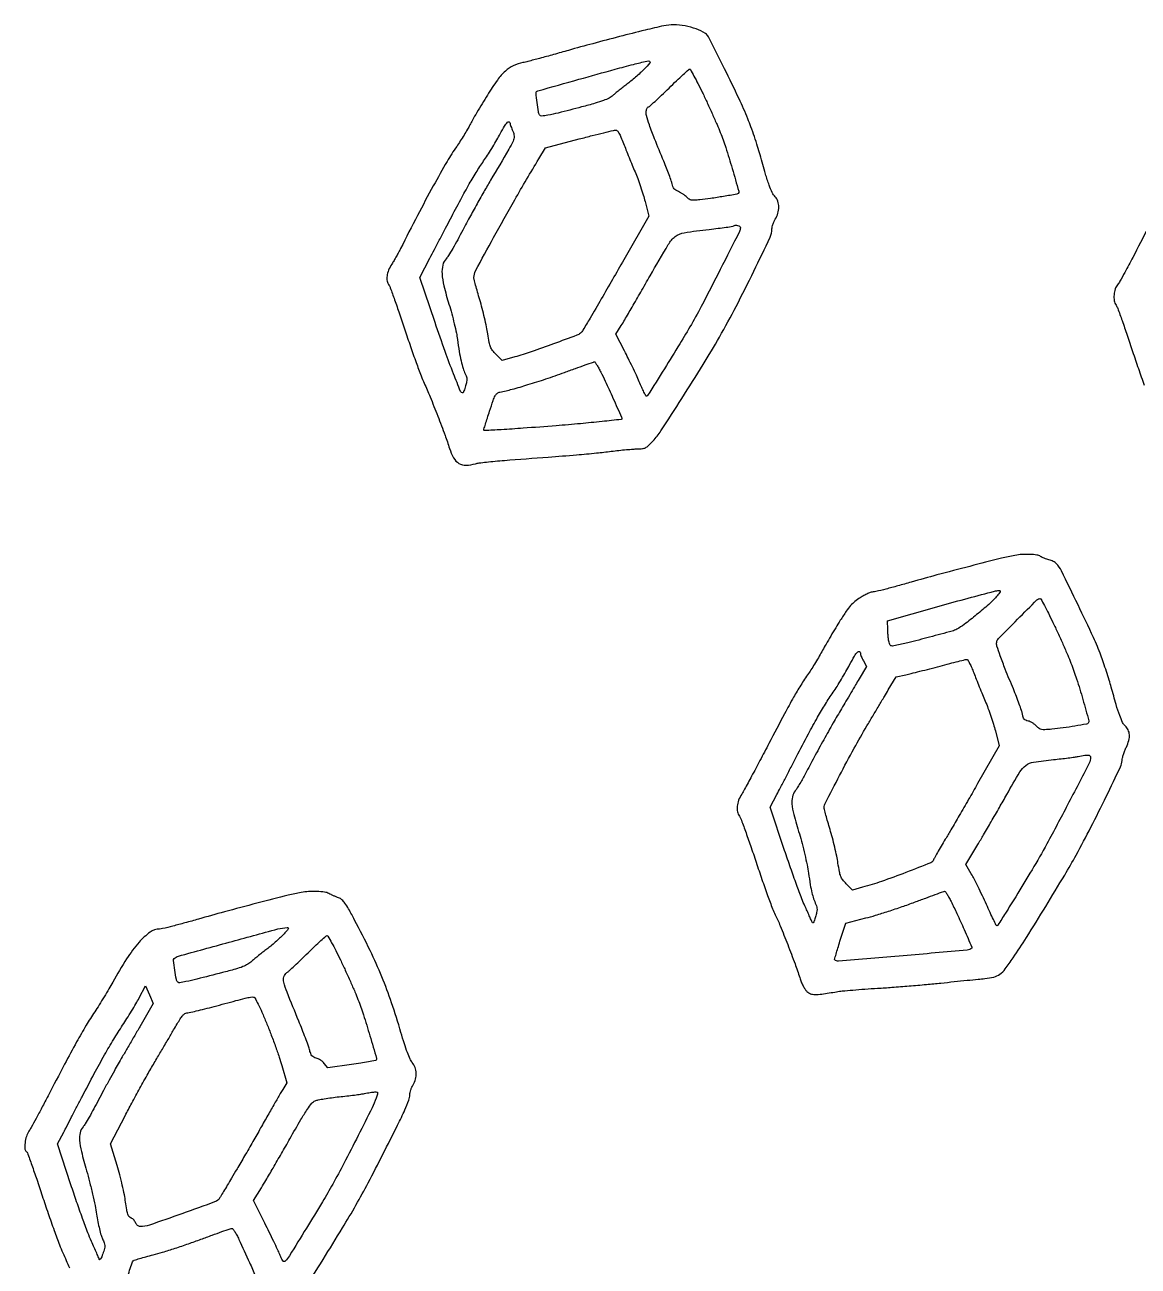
# Model space of a CAD drawing. Extents: x 283 to 3298, y 79 to 3222.
# Drawn here: x 713 to 1390, y 2426 to 3181 of the extents above; entities that cross this region are included whole.
import ezdxf

# ---------------------------------------------------------------- set-up
doc = ezdxf.new("R2010")
doc.units = 0

msp = doc.modelspace()

# ---------------------------------------------------------------- linework, layer by layer
for points in [[(1101.5, 3180.328024, 0.006313), (1090.032811, 3177.653172, 0.002616), (1074.596063, 3173.760457, 0.002603), (1058.239512, 3169.45372, 0.003574), (1043.578113, 3165.398995, -0.001709), (1034.444126, 3162.836209, -0.002144), (1025.958214, 3160.525655, -0.001718), (1018.823594, 3158.642107, -0.016816), (1015.783657, 3157.958971, 0.063786), (1009.942687, 3156.056863, 0.074615), (1005.106403, 3152.81048, 0.052564), (1000.276842, 3147.366214, 0.016236), (994.187228, 3138.234445, 0.003267), (990.957051, 3132.955633, 0.003249), (987.789957, 3127.625118, 0.003183), (985.081468, 3122.929981, 0.012689), (983.513018, 3120, -0.015001), (982.087696, 3117.366717, -0.006322), (980.022957, 3113.9125, -0.006248), (977.722009, 3110.274022, -0.008101), (975.517543, 3107, 0.020846), (969.656755, 3097.797947, 0.005883), (961.300274, 3082.986018, 0.005534), (951.667408, 3064.962072, 0.004127), (941.428173, 3044.879535, -0.008674), (940.324666, 3042.762971, -0.004711), (938.89929, 3040.198895, -0.004692), (937.399728, 3037.616924, -0.007406), (936.060124, 3035.433754, 0.04165), (934.097239, 3031.681027, 0.067048), (933.154282, 3028.203272, 0.081007), (933.249638, 3025.106566, 0.10264), (934.354025, 3022.472506, -0.063113), (935.140232, 3020.945664, -0.001652), (937.740687, 3013.735674, -0.003458), (940.713221, 3005.222444, -0.002354), (943.981692, 2995.5, 0.003188), (947.40303, 2985.37875, 0.00353), (950.841317, 2975.640625, 0.003277), (953.888408, 2967.370809, 0.018166), (955.715301, 2963, -0.01123), (959.312146, 2954.719291, -0.004216), (963.991496, 2942.965652, -0.004138), (968.429741, 2931.251847, -0.01303), (971.135533, 2923.296356, 0.053046), (973.651677, 2917.47182, 0.132595), (976.875331, 2914.196331, 0.140605), (981.177328, 2913.096285, 0.062733), (987.006602, 2914.00318, -0.035961), (989.130616, 2914.450903, -0.005031), (993.586314, 2915.014399, -0.005728), (998.883717, 2915.568827, -0.004837), (1004.5, 2916.036907, 0.000624), (1031.184861, 2918.034703, 0.002161), (1048.453783, 2919.424345, 0.003261), (1060.589545, 2920.533502, 0.007981), (1069.5, 2921.550351, -0.005033), (1074.074381, 2922.099711, -0.004829), (1078.72253, 2922.565138, -0.004786), (1082.829758, 2922.896772, -0.017343), (1085.44904, 2922.99193, 0.027136), (1088.459765, 2923.160373, 0.091609), (1090.338735, 2923.726932, 0.073111), (1092.110423, 2924.995847, 0.013307), (1094.94904, 2927.884311, 0.042842), (1099.745636, 2934.008181, 0.002565), (1112.479801, 2953.714772, 0.004306), (1125.360103, 2974.261483, 0.008257), (1135.276259, 2991, 0.009684), (1145.452848, 3009.674957, 0.0068), (1156.209339, 3031.063238, 0.002915), (1166.12663, 3051.775869, 0.110628), (1167.25, 3056.790992, -0.057628), (1167.389245, 3057.995117, -0.024116), (1167.838837, 3059.567621, -0.023473), (1168.487181, 3061.221329, -0.028125), (1169.254552, 3062.706861, 0.063492), (1170.821271, 3066.34905, 0.070481), (1171.35036, 3070.13945, 0.077895), (1170.801942, 3073.592312, 0.110749), (1169.226927, 3076.258447, -0.077304), (1167.41648, 3078.90541, -0.024894), (1165.577737, 3083.305771, -0.015241), (1163.335374, 3090.17447, -0.003589), (1160.021383, 3101.791193, 0.008698), (1158.510263, 3106.890118, 0.005174), (1156.54255, 3112.911309, 0.005177), (1154.456124, 3118.874764, 0.008905), (1152.579018, 3123.791193, 0.015226), (1147.260838, 3135.928197, 0.00452), (1138.402867, 3154.150606, 0.001215), (1128.703074, 3173.536171, 0.135421), (1126.785864, 3175.654632, 0.055823), (1121.173458, 3178.396875, 0.040071), (1114.427973, 3180.211985, 0.040308), (1107.53878, 3180.918439, 0.059609)], [(1089.462408, 3153.89655, -0.012638), (1087.163919, 3151.649269, -0.007694), (1084.342082, 3149.106269, -0.007709), (1081.464803, 3146.669633, -0.013507), (1079, 3144.755757, 0.005748), (1076.674388, 3143.007122, 0.004743), (1074.234375, 3141.091034, 0.004792), (1072.028595, 3139.289843, 0.012751), (1070.5, 3137.949564, -0.068678), (1068.223305, 3136.364398, -0.029831), (1064.835914, 3134.886389, -0.018709), (1059.738059, 3133.228822, -0.004987), (1051.5, 3130.97564, -0.001898), (1037.267429, 3127.292783, -0.016427), (1030.87029, 3125.885333, -0.034032), (1027.282125, 3125.468412, -0.272687), (1025.868298, 3126.213098, -0.102157), (1025.226035, 3127.972771, -0.00606), (1024.463331, 3133.620359, -0.003323), (1023.776731, 3139.540027, -0.256517), (1024.12865, 3140.387999, -0.100769), (1024.881915, 3140.774763, -0.000054), (1049.861004, 3147.778919, -0.000709), (1071.920004, 3153.927986, -0.004663), (1083, 3156.88868, -0.003916), (1091.060269, 3158.894951, -0.169016), (1092.784386, 3158.724141, -0.500247), (1092.995897, 3157.729302, -0.013297)], [(1124.95724, 3139.658201, -0.004034), (1127.900474, 3133.442012, -0.003113), (1131.012534, 3126.618771, -0.003148), (1133.839878, 3120.208362, -0.007529), (1135.835698, 3115.408201, -0.016905), (1139.100611, 3106.328063, -0.006435), (1143.057133, 3093.469123, -0.00138), (1147.055223, 3079.713705, -0.272859), (1146.710063, 3078.37673, -0.154867), (1145.777856, 3077.893656, -0.001342), (1137.766518, 3076.533894, -0.005261), (1129.910426, 3075.306985, -0.009597), (1123.470668, 3074.496446, -0.011091), (1119.983887, 3074.203456, -0.062355), (1118.120901, 3074.32079, -0.103304), (1116.798706, 3074.869429, -0.059076), (1115.49097, 3076.009978, 0.038925), (1114.516594, 3076.931305, 0.020689), (1113.182196, 3077.921172, 0.02047), (1111.726604, 3078.825526, 0.029814), (1110.370126, 3079.489818, -0.044078), (1108.825258, 3080.301725, -0.0769), (1107.745242, 3081.259489, -0.077158), (1107.007437, 3082.496468, -0.044656), (1106.5036, 3084.157264, 0.031057), (1105.98213, 3086.060813, 0.005302), (1104.728984, 3089.602446, 0.005766), (1103.16302, 3093.734915, 0.005113), (1101.439781, 3098, -0.002845), (1095.848707, 3111.659461, -0.011426), (1092.670092, 3120.104907, -0.01485), (1090.874544, 3125.760386, -0.117184), (1090.753235, 3128.489464, -0.031792), (1091.001218, 3129.450832, -0.044973), (1091.350051, 3130.26253, -0.053532), (1091.740423, 3130.829792, -0.218661), (1092.11102, 3131, 0.185914), (1092.693814, 3131.224457, 0.001736), (1096.156459, 3134.378125, 0.00554), (1100.116741, 3138.091891, 0.003519), (1104.649979, 3142.5, -0.003435), (1109.181721, 3146.908146, -0.005415), (1113.137289, 3150.621875, -0.00166), (1116.598182, 3153.780244, -0.18621), (1117.167797, 3154, -0.272421), (1117.652085, 3153.714988, -0.002344), (1119.809344, 3149.787096, -0.007287), (1122.23776, 3145.156264, -0.004532)], [(1008, 3120.842112, 0.07677), (1008.092887, 3120.240703, 0.011245), (1008.492787, 3119.069243, 0.012482), (1009.035269, 3117.696789, 0.010422), (1009.677573, 3116.267035, -0.105722), (1010.400591, 3113.212217, -0.112402), (1009.78366, 3110.201609, -0.026172), (1007.197498, 3105.213586, -0.000922), (996.170141, 3086.5, 0.004044), (991.999024, 3079.319421, 0.002612), (987.279908, 3070.940625, 0.002625), (982.752386, 3062.701347, 0.004955), (979.201148, 3056, -0.005694), (976.138664, 3050.241553, -0.006964), (973.139855, 3044.931582, -0.005914), (970.50921, 3040.541541, -0.048419), (969.100128, 3038.681982, 0.128487), (967.047609, 3034.830479, 0.074143), (966.593389, 3029.564437, 0.045345), (967.740858, 3022.103439, 0.013556), (970.817854, 3011, -0.008219), (972.479046, 3005.244906, -0.006976), (974.04815, 2999.115625, -0.007046), (975.320822, 2993.492433, -0.019584), (976.003367, 2989.5, 0.008172), (977.06573, 2982.300585, 0.014913), (978.202999, 2976.471244, 0.018102), (979.417847, 2971.880481, 0.043511), (980.727522, 2968.619175, -0.039107), (981.4227, 2966.931149, -0.070107), (981.679552, 2965.456979, -0.057527), (981.541062, 2963.780259, -0.018916), (980.963371, 2961.369175, -0.012488), (980.449692, 2959.696553, -0.019651), (979.917284, 2958.29164, -0.014551), (979.417304, 2957.20329, -0.29733), (979.120039, 2957.027897, -0.293429), (977.860607, 2957.919049, -0.002897), (973.585653, 2968.672973, -0.007551), (968.537169, 2982.188796, -0.003479), (962.354562, 2999.924921), (953.008056, 3027.349842), (959.153392, 3038.924921, 0.000883), (961.967567, 3044.248262, 0.000495), (965.371753, 3050.730862, 0.000494), (968.798809, 3057.288471, 0.000804), (971.69266, 3062.860991, -0.003917), (977.933455, 3074.697754, -0.007372), (983.187455, 3084.139832, -0.008906), (987.913232, 3092.017649, -0.011819), (992.505663, 3099, 0.009627), (994.80617, 3102.464536, 0.005592), (997.440823, 3106.70705, 0.005589), (999.987297, 3111.019851, 0.009382), (1002.016835, 3114.70485, -0.012413), (1004.601253, 3119.33076, -0.059664), (1006.432775, 3121.7226, -0.34927), (1007.433374, 3121.849411, -0.261959)], [(1076.983129, 3108.75, 0.00355), (1078.457538, 3104.943654, 0.001921), (1080.323094, 3100.279687, 0.001913), (1082.259029, 3095.545378, 0.003019), (1083.96001, 3091.5, -0.011872), (1085.598715, 3087.401094, -0.00728), (1087.343952, 3082.498951, -0.007297), (1088.930762, 3077.593754, -0.012897), (1090.075704, 3073.496429), (1092.343018, 3064.492858), (1077.13302, 3037.996429, -0.00043), (1063.435356, 3014.182005, -0.002937), (1056.602778, 3002.485984, -0.003159), (1052.279587, 2995.288446, -0.071295), (1050.74287, 2993.424857, -0.096311), (1048.539499, 2992.083478, -0.001471), (1034.460332, 2986.914128, -0.004439), (1020.829525, 2982.091448, -0.011264), (1010.823618, 2978.901079), (1003.258074, 2976.675259), (999.478269, 2980.455064, -0.029993), (997.310415, 2982.899862, -0.070103), (996.08681, 2985.010007, -0.049981), (995.272587, 2987.782703, -0.009546), (994.400323, 2992.968075, 0.014288), (993.654518, 2997.158407, 0.00629), (992.440378, 3002.657807, 0.006219), (991.005893, 3008.4616, 0.008302), (989.551091, 3013.690744, -0.003348), (988.190705, 3018.399329, -0.004688), (987.043133, 3022.624845, -0.002859), (986.132407, 3026.190192, -0.061169), (986, 3027.26844, -0.123535), (987.023114, 3031.346221, -0.002151), (997.965589, 3051.570392, -0.005476), (1010.80224, 3074.454371, -0.004116), (1025.404389, 3099.353875), (1029.5, 3106.20775), (1050, 3111.522065, -0.001504), (1057.977182, 3113.564444, -0.002239), (1064.970836, 3115.299332, -0.000958), (1070.959732, 3116.744382, -0.046561), (1072.177314, 3116.918191, -0.224423), (1073.128314, 3116.524167, -0.051209), (1074.1886, 3115.082542, -0.032565), (1075.424271, 3112.629992, -0.009786)], [(1148, 3057.547372, -0.117164), (1147.435916, 3055.17317, -0.000532), (1135.772252, 3032.07406, -0.002665), (1125.001456, 3011.077896, -0.011409), (1118.229528, 2998.744472, -0.005701), (1111.19662, 2986.914051, -0.002663), (1101.83018, 2971.741958, -0.000248), (1091.639292, 2955.447437, -0.246392), (1090.917575, 2955.026274, -0.293392), (1090.598536, 2955.21136, -0.003157), (1089.402204, 2957.578031, -0.008641), (1088.059553, 2960.397473, -0.005363), (1086.576741, 2963.75, 0.007005), (1084.759217, 2967.823072, 0.003564), (1082.36626, 2972.89482, 0.003539), (1079.823291, 2978.091898, 0.005289), (1077.520953, 2982.594067), (1072.223574, 2992.688135), (1075.632764, 2998.094067, 0.00828), (1077.685859, 3001.47237, 0.000945), (1082.177211, 3009.179627, 0.001141), (1087.482485, 3018.371547, 0.000929), (1093.124358, 3028.240832, -0.004234), (1104.199012, 3047.319864, -0.092368), (1108.436938, 3052.165349, -0.129075), (1113.826372, 3054.515723, -0.010866), (1128.99577, 3056.541834, 0.002383), (1134.582894, 3057.191812, 0.003789), (1139.357046, 3057.807035, 0.00092), (1143.519748, 3058.383367, 0.162914), (1143.912436, 3058.579103, -0.174224), (1144.918691, 3059.053335, -0.085878), (1146.347545, 3058.944664, -0.092781), (1147.569513, 3058.380875, -0.242992)], [(1063.134784, 2969.75, -0.009016), (1065.789911, 2964.261065, -0.001591), (1070.553157, 2953.856595, -0.000238), (1075.821681, 2942.236308, -0.106701), (1076, 2941.410219, -0.382195), (1075.558844, 2940.917389, -0.000711), (1063.879135, 2939.637846, -0.004333), (1050.860341, 2938.344381, -0.002932), (1036, 2937.085696, -0.001239), (1015.949849, 2935.555743, -0.004002), (1002.618075, 2934.678889, -0.001011), (992.456331, 2934.112788, -0.43001), (992, 2934.545279, -0.074675), (992.056012, 2934.918229, -0.000481), (993.042168, 2938.116286, -0.001925), (994.187896, 2941.769309, -0.001226), (995.547806, 2946.011434, -0.005009), (997.709018, 2952.474787, -0.041142), (998.960153, 2955.314876, -0.099939), (1000.179909, 2956.773638, -0.119787), (1001.797806, 2957.528877, 0.017076), (1009.206743, 2959.28279, 0.00761), (1018.841871, 2962.072394, 0.007048), (1029.700234, 2965.564198, 0.006091), (1041, 2969.528438, -0.001048), (1047.761177, 2971.977278, -0.001653), (1053.575459, 2974.047699, -0.000386), (1058.6781, 2975.841305, -0.068862), (1059.235605, 2975.954164, -0.265775), (1059.638295, 2975.755999, -0.008213), (1060.684426, 2974.150598, -0.01409), (1061.869082, 2972.142175, -0.009042)], [(1315, 2858.263767, 0.015677), (1306.774749, 2856.469195, 0.001624), (1287.571934, 2851.577944, 0.002222), (1267.58985, 2846.324201, 0.004526), (1251.951304, 2841.986016, -0.002763), (1243.795535, 2839.692576, -0.003968), (1236.544137, 2837.758392, -0.002155), (1230.39847, 2836.199488, -0.061103), (1228.772182, 2836, 0.085581), (1227.52279, 2835.784575, 0.018536), (1225.479721, 2834.97196, 0.018818), (1223.155707, 2833.839977, 0.017019), (1220.8424, 2832.500291, 0.03105), (1217.644824, 2830.212483, 0.041925), (1215.085409, 2827.745946, 0.030523), (1212.441641, 2824.332785, 0.008805), (1208.780887, 2818.750291, 0.00421), (1205.989209, 2814.241394, 0.003026), (1202.944525, 2809.161023, 0.003056), (1200.105697, 2804.290748, 0.006591), (1197.993024, 2800.5, -0.007236), (1196.036019, 2796.999183, -0.004982), (1193.722119, 2793.0875, -0.005024), (1191.420076, 2789.36779, -0.010208), (1189.522087, 2786.5, 0.010783), (1184.726353, 2779.235702, 0.011743), (1180.387867, 2771.972472, 0.007053), (1174.9055, 2761.957471, 0.001398), (1165.395158, 2743.864846, -0.001358), (1159.917947, 2733.442893, -0.001772), (1154.846888, 2723.938725, -0.001311), (1150.547912, 2715.999826, -0.016397), (1148.815249, 2713.054219, 0.051563), (1146.976319, 2709.356231, 0.06525), (1146.113747, 2705.640793, 0.074966), (1146.288255, 2702.278217, 0.112084), (1147.495961, 2699.607888, -0.073752), (1148.316499, 2698.10853, -0.001756), (1151.056335, 2690.602392, -0.003822), (1154.176334, 2681.749321, -0.002582), (1157.604994, 2671.607888, 0.003097), (1161.141736, 2661.182146, 0.00375), (1164.593193, 2651.448064, 0.003185), (1167.61027, 2643.299691, 0.02564), (1169.210336, 2639.640839, -0.018691), (1172.232395, 2632.983786, -0.004325), (1176.79898, 2621.554462, -0.004636), (1181.24607, 2609.818032, -0.012729), (1184.095163, 2601.430919, 0.023057), (1184.999916, 2598.937788, 0.021183), (1186.153606, 2596.465329, 0.021719), (1187.37168, 2594.349608, 0.062781), (1188.4475, 2593.049321, 0.097071), (1190.664545, 2591.657326, 0.089255), (1193.310869, 2591.150907, 0.039331), (1197.524473, 2591.43609, 0.005021), (1206.5, 2592.849965, -0.017192), (1209.944557, 2593.306966, -0.003177), (1216.31875, 2593.889701, -0.003406), (1223.78585, 2594.473329, -0.003098), (1231.5, 2594.975403, 0.003741), (1240.183543, 2595.551787, 0.002146), (1250.646875, 2596.370155, 0.002144), (1261.15728, 2597.282996, 0.003571), (1270, 2598.152928, -0.000425), (1277.993076, 2598.990084, -0.000442), (1285.884777, 2599.802796, -0.000425), (1292.712601, 2600.493992, -0.001928), (1296.692858, 2600.878013, 0.037269), (1302.186431, 2601.803116, 0.097777), (1305.793588, 2603.484891, 0.072303), (1309.094772, 2606.721748, 0.014141), (1313.960494, 2613.5, 0.008703), (1321.94466, 2625.768819, 0.002589), (1333.715717, 2644.7825, 0.002546), (1345.24315, 2663.837162, 0.009489), (1352.207016, 2676, 0.006951), (1361.166168, 2692.914055, 0.005326), (1370.502534, 2711.637588, 0.002071), (1379.157326, 2729.656921, 0.097792), (1380.149438, 2733.564152, -0.048112), (1380.372589, 2735.042177, -0.015733), (1380.976921, 2737.164079, -0.015513), (1381.800116, 2739.491614, -0.01691), (1382.744814, 2741.696543, 0.04279), (1384.236241, 2745.743626, 0.081851), (1384.595528, 2749.178805, 0.100237), (1383.828812, 2752.073413, 0.094403), (1381.986182, 2754.512505, -0.101485), (1380.435399, 2756.626299, -0.021375), (1378.693537, 2760.888872, -0.014808), (1376.549958, 2767.454457, -0.003982), (1373.540373, 2778, 0.00674), (1372.270551, 2782.358184, 0.003729), (1370.608728, 2787.646875, 0.003717), (1368.844737, 2792.981607, 0.005974), (1367.252891, 2797.5, 0.021284), (1362.794723, 2808.246714, 0.003682), (1353.352796, 2828.139276, 0.001802), (1343.217263, 2848.902137, 0.06866), (1340.313923, 2853.193319, 0.062608), (1339.507508, 2853.891808, 0.029408), (1338.315272, 2854.590285, 0.028578), (1336.962475, 2855.184719, 0.035682), (1335.646308, 2855.571094, -0.024102), (1334.297298, 2855.933428, -0.017865), (1332.844804, 2856.457581, -0.018147), (1331.506406, 2857.052604, -0.038317), (1330.527494, 2857.627774, 0.120066), (1328.37519, 2858.459679, 0.02223), (1324.112268, 2858.824575, 0.024392), (1319.339344, 2858.787164, 0.031723)], [(1303.15247, 2832.435875, -0.033835), (1299.082229, 2828.398332, -0.007844), (1291.690529, 2822.197177, -0.007565), (1284.133871, 2816.244522, -0.038492), (1279.643807, 2813.333852, -0.058258), (1276.895121, 2812.230215, -0.001285), (1263.031401, 2808.49972, -0.002976), (1249.848467, 2805.072628, -0.014404), (1242.298015, 2803.387566, -0.024386), (1240.45994, 2803.124779, -0.144718), (1239.517868, 2803.31006, -0.173703), (1238.91985, 2803.958217, -0.038846), (1238.43391, 2805.407301, -0.027057), (1238.169554, 2806.768616, -0.008965), (1237.926369, 2808.789265, -0.008897), (1237.736507, 2811.042808, -0.009996), (1237.635895, 2813.215811), (1237.5, 2818.386226), (1252.5, 2822.723109, -0.002377), (1269.536513, 2827.561171, -0.002366), (1286.643509, 2832.244359, -0.000797), (1302.566024, 2836.495201, -0.053809), (1305.334987, 2836.918725, -0.251934), (1305.905251, 2836.643724, -0.277012), (1305.958301, 2836.038238, -0.059037), (1305.154574, 2834.787113, -0.008209)], [(1338.064813, 2817.435664, -0.004474), (1341.051147, 2811.114057, -0.003434), (1344.203808, 2804.157563, -0.003472), (1347.063308, 2797.608822, -0.008232), (1349.077152, 2792.685664, -0.015203), (1352.494789, 2783.067636, -0.007467), (1356.285933, 2770.639662, -0.001805), (1359.972065, 2757.700892, -0.271201), (1359.596035, 2756.262702, -0.152882), (1358.423562, 2755.64934, -0.002858), (1351.506785, 2754.441699, -0.007607), (1344.232746, 2753.328012, -0.009708), (1337.496412, 2752.534224, -0.008324), (1333.179233, 2752.182755, -0.064611), (1331.165028, 2752.312766, -0.110947), (1329.726834, 2752.945542, -0.045313), (1328.12083, 2754.371382, 0.039109), (1327.009642, 2755.382801, 0.028308), (1325.630779, 2756.33354, 0.028797), (1324.208687, 2757.091103, 0.053975), (1322.974945, 2757.505503, -0.055844), (1321.541876, 2757.992807, -0.114227), (1320.614111, 2758.723037, -0.094051), (1319.994218, 2759.888129, -0.029826), (1319.520931, 2761.807376, 0.034957), (1318.980636, 2763.905588, 0.006002), (1317.631924, 2767.793417, 0.006513), (1315.931146, 2772.326405, 0.005775), (1314.045335, 2777, -0.003195), (1309.140985, 2788.975982, -0.009736), (1306.021521, 2797.193176, -0.009866), (1304.059895, 2803.041612, -0.115404), (1303.882937, 2805.425486, -0.156066), (1304.979037, 2807.608489, -0.001776), (1316.588754, 2819.379079, -0.001518), (1328.379289, 2831.17652, -0.191739), (1330.26226, 2831.98102, -0.281047), (1330.695807, 2831.73102, -0.001852), (1332.868693, 2827.716151, -0.006503), (1335.310825, 2823.017893, -0.00402)], [(1221, 2798.675381, 0.079779), (1221.107491, 2798.005983, 0.014624), (1221.535761, 2796.824246, 0.015386), (1222.125632, 2795.458483, 0.013451), (1222.823869, 2794.067997), (1224.647737, 2790.667198), (1220.207868, 2783.083599, -0.000738), (1218.066299, 2779.43801, -0.000329), (1215.235908, 2774.643307, -0.000326), (1212.234788, 2769.574574, -0.000442), (1209.516759, 2765, 0.004606), (1204.45079, 2756.309738, 0.00292), (1198.700138, 2746.094631, 0.002864), (1192.879084, 2735.46878, 0.003539), (1187.582815, 2725.5, -0.007094), (1185.99575, 2722.563357, -0.006147), (1184.250021, 2719.528125, -0.006196), (1182.600805, 2716.817768, -0.017957), (1181.370666, 2715, 0.09837), (1179.66651, 2711.330179, 0.08409), (1179.364261, 2707.071007, 0.041911), (1180.521258, 2700.738494, 0.007072), (1183.9092, 2688.89555, -0.009504), (1185.564831, 2682.999815, -0.006808), (1187.200092, 2676.350568, -0.006877), (1188.584725, 2669.972532, -0.014652), (1189.441985, 2665, 0.005578), (1190.538776, 2657.867332, 0.017244), (1191.498635, 2653.088395, 0.02428), (1192.56682, 2649.391055, 0.026509), (1193.96276, 2645.92432, -0.053521), (1194.48604, 2644.390951, -0.064757), (1194.626512, 2642.878238, -0.047775), (1194.382934, 2641.046698, -0.015839), (1193.687101, 2638.42432, -0.007341), (1192.859367, 2635.801761, -0.082789), (1192.352059, 2634.840514, -0.450526), (1191.912149, 2634.808164, -0.109962), (1191.460287, 2635.5, 0.012918), (1190.978791, 2636.686982, 0.001799), (1189.909346, 2639.115625, 0.002058), (1188.620722, 2641.98186, 0.001745), (1187.236117, 2645, -0.018127), (1185.380763, 2649.4209, -0.003064), (1182.196851, 2658.010353, -0.003346), (1178.583538, 2668.155466, -0.00297), (1174.957349, 2678.758647), (1166.151014, 2705.017294), (1170.191817, 2712.758647, 0.000601), (1172.272049, 2716.755642, 0.00019), (1175.368451, 2722.728161, 0.00019), (1178.816317, 2729.390974, 0.000211), (1182.140082, 2735.826582, -0.003062), (1189.363467, 2749.619282, -0.007289), (1194.943535, 2759.757759, -0.009501), (1199.746338, 2767.830008, -0.012474), (1204.450711, 2775, 0.010642), (1206.787231, 2778.532834, 0.005644), (1209.538656, 2783.002874, 0.005614), (1212.250292, 2787.638946, 0.008664), (1214.479001, 2791.711913, -0.010687), (1217.39136, 2796.98348, -0.056683), (1219.35522, 2799.624716, -0.359614), (1220.402156, 2799.759218, -0.257511)], [(1289.983129, 2786.75, 0.00355), (1291.457538, 2782.943654, 0.001921), (1293.323094, 2778.279687, 0.001913), (1295.259029, 2773.545378, 0.003019), (1296.96001, 2769.5, -0.0119), (1298.599214, 2765.39918, -0.007281), (1300.346026, 2760.490855, -0.007296), (1301.935067, 2755.576851, -0.012865), (1303.082764, 2751.468869), (1305.357137, 2742.437738), (1292.303848, 2719.468869, -0.001212), (1286.822646, 2709.878213, -0.001119), (1281.147799, 2700.055319, -0.001116), (1276.053654, 2691.327901, -0.003729), (1272.655959, 2685.634344, 0.003176), (1270.089189, 2681.343981, 0.004334), (1267.834351, 2677.443212, 0.002876), (1265.991197, 2674.145794, 0.049194), (1265.502475, 2673.007797, -0.22514), (1263.9177, 2671.307433, -0.002441), (1248.70736, 2665.359028, -0.008218), (1233.851742, 2659.911524, -0.01835), (1222.352203, 2656.375206), (1216.204405, 2654.728928), (1212.451435, 2658.481899, -0.030589), (1210.297698, 2660.916614, -0.070314), (1209.079075, 2663.031811, -0.049438), (1208.264546, 2665.827675, -0.009282), (1207.382207, 2671.08995, 0.014523), (1206.629685, 2675.306553, 0.006632), (1205.414789, 2680.76727, 0.006561), (1203.98217, 2686.489974, 0.008982), (1202.532975, 2691.599226, -0.00337), (1201.179514, 2696.174744, -0.004733), (1200.037811, 2700.27771, -0.002859), (1199.130488, 2703.741156, -0.062706), (1199, 2704.777535, -0.119373), (1199.696762, 2707.65436, -0.001525), (1208.364135, 2724.372394, -0.005026), (1217.210266, 2740.90162, -0.00858), (1224.971013, 2754.5, 0.000037), (1228.497758, 2760.441435, 0.000032), (1232.221801, 2766.717231, 0.000032), (1235.61289, 2772.433591, 0.00009), (1237.982933, 2776.430998), (1242.683252, 2784.361995), (1248.591626, 2785.658343, 0.006391), (1251.811126, 2786.407985, 0.001506), (1257.170665, 2787.7455, 0.001551), (1263.323916, 2789.321121, 0.001526), (1269.5, 2790.943156, -0.001619), (1275.333463, 2792.474057, -0.002423), (1280.439586, 2793.770053, -0.001001), (1284.819399, 2794.849832, -0.052719), (1285.677314, 2794.965811, -0.272773), (1286.272787, 2794.637747, -0.01298), (1287.427789, 2792.566519, -0.018264), (1288.698946, 2789.909352, -0.011807)], [(1361, 2735.480659, -0.119409), (1360.113896, 2731.823201, -0.001067), (1346.997681, 2706.476086, -0.004059), (1334.438434, 2682.803155, -0.012339), (1325.378219, 2667, -0.000855), (1315.432602, 2650.666888, -0.003365), (1309.21816, 2640.652532, -0.000992), (1304.610026, 2633.369107, -0.252222), (1303.966674, 2633.008763, -0.289544), (1303.66626, 2633.191811, -0.001219), (1301.891493, 2636.797129, -0.005288), (1299.906406, 2640.965737, -0.003244), (1297.651154, 2645.917635, 0.004975), (1295.186978, 2651.278987, 0.004668), (1292.56468, 2656.706029, 0.004649), (1290.148943, 2661.476564, 0.015994), (1288.455172, 2664.504427), (1285.041383, 2670.173584), (1292.382364, 2682.336792, 0.003096), (1295.916724, 2688.275647, 0.001308), (1300.591186, 2696.290022, 0.001294), (1305.539773, 2704.876772, 0.001691), (1310.018677, 2712.756898, -0.006287), (1318.005769, 2726.51334, -0.097888), (1321.639215, 2730.542781, -0.123423), (1326.306568, 2732.495619, -0.012113), (1338.5, 2734.045623, 0.003125), (1343.00469, 2734.53615, 0.003252), (1347.44375, 2735.076902, 0.00313), (1351.276504, 2735.593519, 0.014172), (1353.5, 2735.971956, -0.008549), (1357.535994, 2736.705671, -0.057098), (1359.571702, 2736.804806, -0.164611), (1360.589453, 2736.38442, -0.216488)], [(1276.134784, 2647.75, -0.009111), (1279.648819, 2640.481902, -0.00388), (1284.099234, 2630.631967, -0.000469), (1288.808685, 2619.962349, -0.309372), (1288.696312, 2619.362979, -0.176493), (1286.011333, 2618.112003, -0.000522), (1246.939791, 2614.760085, -0.000442), (1207.646622, 2611.465418, -0.220515), (1205.364988, 2612.301679, -0.271506), (1205.302938, 2612.539549, -0.000811), (1206.207963, 2615.726648, -0.004231), (1207.276222, 2619.349194, -0.002593), (1208.593722, 2623.602117), (1212.078132, 2634.646881), (1224.289066, 2637.708585, 0.011941), (1230.193738, 2639.339892, 0.005026), (1238.053663, 2641.801277, 0.004969), (1246.406127, 2644.601427, 0.006452), (1254, 2647.341739, -0.00109), (1260.761191, 2649.863838, -0.001719), (1266.575459, 2651.995576, -0.0004), (1271.678917, 2653.842206, -0.071985), (1272.235605, 2653.956595, -0.264965), (1272.638249, 2653.757562, -0.00819), (1273.684426, 2652.151312, -0.014061), (1274.869083, 2650.142346, -0.009027)], [(869.958208, 2627.394542, -0.013936), (867.854892, 2625.339565, -0.007832), (865.193974, 2622.957113, -0.007811), (862.429806, 2620.633831, -0.012643), (860, 2618.755642, 0.006968), (857.638124, 2616.972407, 0.005233), (855.0875, 2614.947091, 0.005291), (852.727385, 2612.990659, 0.012095), (851, 2611.454343, -0.052718), (848.509858, 2609.577882, -0.042614), (845.501631, 2608.10518, -0.024634), (841.004617, 2606.610796, -0.005182), (833, 2604.471083, -0.00095), (817.4875, 2600.52764, -0.009249), (810.888566, 2598.9927, -0.014765), (807.103037, 2598.301835, -0.23979), (805.911782, 2598.696215, -0.150213), (805.032583, 2600.375955, -0.009111), (804.084446, 2606.04258, -0.006992), (803.303788, 2611.852027, -0.242616), (803.770117, 2613.104439, -0.117815), (806.31938, 2614.509624, -0.000501), (837.067795, 2622.960721, -0.001002), (866.711547, 2631.012423, -0.054263), (872.458208, 2631.909131, -0.240007), (873.059735, 2631.637084, -0.304054), (873.110054, 2631.043843, -0.058433), (872.215804, 2629.797722, -0.007491)], [(904.785387, 2612.240612, -0.004188), (907.770352, 2605.905785, -0.003412), (910.863309, 2599.074398, -0.003447), (913.625241, 2592.744479, -0.008995), (915.497158, 2588.14541, -0.014256), (918.774165, 2578.882742, -0.005742), (922.741217, 2566.060664, -0.00109), (926.78384, 2552.332797, -0.273962), (926.480295, 2551.146961, -0.15553), (926.066857, 2550.933395, -0.000981), (921.911132, 2550.236026, -0.003845), (917.135541, 2549.481955, -0.002428), (911.551708, 2548.671917), (897.068917, 2546.642669), (895.022273, 2549.244556, 0.047535), (894.028414, 2550.287057, 0.033238), (892.732874, 2551.267502, 0.033654), (891.351713, 2552.047507, 0.057716), (890.102587, 2552.477468, -0.062082), (888.560597, 2553.02329, -0.110999), (887.524569, 2553.870221, -0.078771), (886.736229, 2555.28897, -0.020034), (885.930807, 2557.804247, 0.018253), (885.114494, 2560.385145, 0.003921), (883.502291, 2564.792498, 0.00409), (881.552153, 2569.869996, 0.003892), (879.487279, 2575, -0.002199), (872.352875, 2592.552954, -0.035197), (870.390146, 2598.653064, -0.132898), (870.467837, 2601.984011, -0.170175), (872.25, 2604.455774, 0.033371), (873.626238, 2605.558943, 0.002834), (876.951295, 2608.644719, 0.003746), (880.872939, 2612.381402, 0.002891), (885.094834, 2616.512478, -0.004387), (889.22754, 2620.53216, -0.00681), (892.869634, 2623.91929, -0.002593), (896.034443, 2626.753447, -0.1833), (896.684388, 2627, -0.270585), (897.242829, 2626.673914, -0.002948), (899.474379, 2622.66443, -0.008194), (901.98948, 2617.898584, -0.005121)], [(782.827944, 2571.59315, 0.00005), (779.328615, 2565.575563, 0.000041), (775.59187, 2559.146991, 0.000042), (772.158695, 2553.238411, 0.000111), (769.705611, 2549.013629, 0.00477), (767.325801, 2544.821332, 0.00192), (764.151241, 2539.050501, 0.001899), (760.779611, 2532.809011, 0.002404), (757.713111, 2527.013629, -0.00449), (754.836895, 2521.632282, -0.005439), (752.03938, 2516.639278, -0.004644), (749.603106, 2512.48954, -0.03694), (748.322819, 2510.673275, 0.114907), (746.543873, 2507.074045, 0.07748), (746.196478, 2502.486483, 0.041366), (747.307958, 2495.675105, 0.008679), (750.436261, 2484, -0.007504), (752.259009, 2477.260718, -0.005699), (754.061612, 2469.821875, -0.005764), (755.592911, 2462.803365, -0.013383), (756.538909, 2457.5, 0.010448), (757.314679, 2452.998273, 0.010695), (758.272555, 2448.568035, 0.010501), (759.266024, 2444.761977, 0.043368), (760.10998, 2442.540118, -0.020759), (761.191296, 2440.039778, -0.085329), (761.512233, 2438.426926, -0.073769), (761.300351, 2436.685786, -0.013152), (760.34562, 2433.540118, -0.01585), (759.664244, 2431.688845, -0.040065), (759.021975, 2430.406894, -0.106907), (758.529537, 2429.886233, -0.504336), (758.201653, 2430, 0.025236), (757.838209, 2430.986285, 0.001564), (756.604946, 2433.85, 0.002315), (755.108547, 2437.25184, 0.001714), (753.423636, 2441, -0.015676), (751.244864, 2446.232747, -0.003795), (747.981112, 2455.020718, -0.00389), (744.390428, 2465.163944, -0.003858), (740.947871, 2475.389678), (732.781846, 2500.279355), (736.524926, 2507.389678, 0.001055), (738.460036, 2511.084485, 0.000324), (741.366155, 2516.670718, 0.000324), (744.610624, 2522.927118, 0.000355), (747.749465, 2529, -0.003439), (755.14999, 2543.104189, -0.006352), (761.388559, 2554.448272, -0.007629), (766.981609, 2563.977499, -0.010125), (772.374017, 2572.459958, 0.006357), (775.003798, 2576.528646, 0.00456), (777.842949, 2581.139013, 0.004605), (780.466157, 2585.578967, 0.00988), (782.389213, 2589.060341), (786.278426, 2596.442077), (788.651838, 2591.064189), (791.02525, 2585.6863)], [(859.781657, 2573.995033, -0.006078), (862.444808, 2567.288658, -0.004752), (865.177793, 2559.946723, -0.004806), (867.59162, 2553.062465, -0.011694), (869.203141, 2547.929981), (872.252324, 2537.359963), (869.776931, 2533.429981, 0.008924), (868.264044, 2530.930257, 0.000907), (864.789723, 2524.926307, 0.001134), (860.678682, 2517.754695, 0.000904), (856.275285, 2510, -0.001336), (851.568625, 2501.727894, -0.001127), (846.543776, 2492.996875, -0.001136), (841.923315, 2485.051879, -0.003161), (838.630418, 2479.5, 0.00006), (836.039818, 2475.193314, 0.000084), (833.733976, 2471.357519, 0.000048), (831.787484, 2468.11757, 0.0012), (831.255902, 2467.227723, -0.172789), (828.813781, 2465.201856, -0.001931), (808.378247, 2457.824622, -0.003414), (788.681333, 2450.95113, -0.082417), (782.950272, 2450, -0.122679), (782.246163, 2450.175399, -0.059027), (781.476625, 2450.708897, -0.053321), (780.762999, 2451.490223, -0.051565), (780.221473, 2452.413265, 0.048468), (779.661827, 2453.380837, 0.039856), (778.891983, 2454.293126, 0.041427), (778.04043, 2455.02122, 0.079482), (777.239608, 2455.423951, -0.164906), (776.230875, 2456.165946, -0.074662), (775.492611, 2457.653507, -0.037378), (774.866402, 2460.247121, -0.007456), (774.166778, 2464.963192, 0.017148), (773.435116, 2469.312775, 0.00703), (772.157789, 2475.161822, 0.006946), (770.609398, 2481.408971, 0.008837), (768.999464, 2487.125335), (765.022672, 2500.345659), (773.848274, 2517.42283, -0.004373), (777.91249, 2525.121095, -0.002633), (782.860524, 2534.183581, -0.002637), (787.874317, 2543.140755, -0.004609), (792.134873, 2550.5, 0.000335), (796.04379, 2557.120703, 0.00033), (799.965218, 2563.782813, 0.000324), (803.394731, 2569.626665, 0.00126), (805.505711, 2573.25, -0.012606), (807.432763, 2576.391535, -0.036289), (808.974782, 2578.4285, -0.054771), (810.282341, 2579.624434, -0.159176), (811.43217, 2580, 0.055124), (812.792986, 2580.150484, 0.002822), (817.123303, 2581.145757, 0.00447), (822.26323, 2582.406292, 0.003224), (827.974394, 2583.900448, -0.000647), (841.219769, 2587.438748, -0.006082), (846.93423, 2588.88317, -0.012237), (850.222039, 2589.587183, -0.074547), (851.954678, 2589.65245, -0.246222), (852.786662, 2589.090547, -0.007597), (854.751888, 2585.304189, -0.012275), (857.070203, 2580.367099, -0.006074)], [(926.540874, 2528.11585, -0.030292), (924.067159, 2522.260883, -0.001875), (915.620347, 2505.38481, -0.003086), (906.887142, 2488.360668, -0.007394), (900.14793, 2475.875055, -0.00792), (893.900167, 2465.102833, -0.002424), (884.122785, 2449.020997, -0.000961), (873.817058, 2432.325829, -0.04451), (871.410301, 2429.119606, -0.18996), (870.671684, 2428.751385, -0.238714), (869.971372, 2429.032425, -0.071052), (869.166308, 2430.264866, -0.009409), (867.898447, 2433.119606, 0.009777), (866.595167, 2436.048294, 0.002248), (864.277765, 2440.935956, 0.002322), (861.555897, 2446.543688, 0.002265), (858.75945, 2452.173011), (851.889792, 2465.846021), (856.766579, 2473.673011, 0.006208), (859.415315, 2478.044089, 0.001358), (863.859286, 2485.634579, 0.001414), (868.950907, 2494.442929, 0.001357), (874.063709, 2503.402151, -0.002815), (880.806369, 2515.137777, -0.01527), (884.6907, 2521.365721, -0.026285), (887.402238, 2525.001868, -0.1229), (889.492026, 2526.534896, -0.048102), (891.310335, 2527.081871, -0.007549), (894.994533, 2527.756, -0.008331), (899.376567, 2528.414774, -0.007183), (904, 2528.963779, 0.002992), (908.696105, 2529.481536, 0.003168), (913.296875, 2530.046237, 0.003023), (917.253709, 2530.58171, 0.014449), (919.5, 2530.966036, -0.006853), (921.193167, 2531.282271, -0.005981), (922.972907, 2531.567618, -0.006024), (924.588175, 2531.786964, -0.01771), (925.705641, 2531.885001, -0.042938), (926.992461, 2531.841576, -0.318445), (927.421788, 2531.452591, -0.132808), (927.383441, 2530.619516, -0.007279)]]:
    msp.add_lwpolyline(points, format="xyb", close=True)
for points in [[(1395.988953, 3057.5, -0.000563), (1386.630826, 3039.434923, -0.003665), (1381.846239, 3030.386826, -0.005243), (1378.829674, 3024.920166, -0.053936), (1377.327917, 3022.827616, 0.108189), (1375.898527, 3020.300243, 0.057796), (1375.239808, 3016.755027, 0.057662), (1375.409729, 3013.138574, 0.104855), (1376.478002, 3010.393229, -0.056779), (1377.465068, 3008.433601, -0.002347), (1380.152985, 3001.034958, -0.00405), (1383.230864, 2992.212811, -0.002861), (1386.551248, 2982.255129, 0.003765), (1390.037195, 2971.863565, 0.003981), (1393.616581, 2961.717493, 0.003804)], [(881.321512, 2409.678356, 0.003674), (894.229396, 2430, 0.002843), (906.053336, 2449.162488, 0.007395), (914.280849, 2463.128444, 0.008055), (921.683135, 2476.630851, 0.003982), (930.668416, 2494, 0.001618), (939.602958, 2511.755537, 0.009818), (944.018766, 2521.054766, 0.016878), (946.405643, 2526.862401, 0.089909), (947.006764, 2530.22583, -0.055106), (947.14477, 2531.503234, -0.025619), (947.588389, 2533.112735, -0.025009), (948.232468, 2534.772426, -0.031844), (948.996262, 2536.22583, 0.068428), (950.518855, 2539.720613, 0.077371), (950.955845, 2543.350766, 0.081018), (950.269233, 2546.803209, 0.085585), (948.526438, 2549.78621, -0.06921), (947.192869, 2551.907126, -0.01539), (945.551049, 2555.874997, -0.013334), (943.690031, 2561.222908, -0.006567), (941.595762, 2568.112936, 0.011246), (935.92842, 2586.149867, 0.015889), (930.016874, 2601.917086, 0.015125), (922.888175, 2617.849008, 0.008913), (913.464518, 2636.455906, 0.005423), (909.795082, 2643.213278, 0.029005), (907.545496, 2646.751585, 0.05546), (905.701252, 2648.791294, 0.092453), (903.721981, 2649.97906, -0.009371), (902.295143, 2650.540465, -0.006087), (900.666759, 2651.240041, -0.00612), (899.093266, 2651.962032, -0.011561), (897.845708, 2652.588775, 0.090959), (895.194624, 2653.429954, 0.021449), (890.544234, 2653.816541, 0.022773), (885.455946, 2653.788607, 0.033121), (881, 2653.263767, 0.016064), (873.05748, 2651.524445, 0.001578), (854.079311, 2646.661011, 0.002201), (834.263877, 2641.423117, 0.00428), (818.50105, 2637.03711, -0.003102), (810.264183, 2634.724278, -0.004378), (802.894495, 2632.773401, -0.002581), (796.669222, 2631.217851, -0.059997), (794.860241, 2631, 0.160904), (789.066435, 2629.085951, 0.052635), (782.358092, 2622.919677, 0.038292), (774.819994, 2612.915976, 0.016845), (766.355531, 2598.650677, -0.007247), (764.057657, 2594.602977, -0.003982), (761.134413, 2589.712832, -0.003968), (758.088537, 2584.796762, -0.006337), (755.399918, 2580.650677, 0.012868), (750.221973, 2572.432694, 0.007426), (744.396418, 2562.297061, 0.005327), (737.083956, 2548.788222, 0.00194), (727.002765, 2529.5, -0.002169), (723.262853, 2522.352452, -0.002727), (719.733216, 2515.764623, -0.002181), (716.718491, 2510.268121, -0.021505), (715.341813, 2508.017865, 0.074928), (713.861846, 2504.894259, 0.045181), (713.035701, 2500.872343, 0.044), (712.945982, 2497.188334, 0.243029), (713.934768, 2495.540316, -0.169402), (714.44366, 2494.913074, -0.000907), (717.126999, 2487.426858, -0.00382), (720.117555, 2478.828512, -0.002398), (723.489286, 2468.731299, 0.003453), (727.07597, 2458.06535, 0.003716), (730.724776, 2447.708569, 0.003515), (733.984981, 2438.864975, 0.017667), (736.016407, 2434, -0.009767), (739.974926, 2424.925769, -0.004891)], [(775.157885, 2418.893454, -0.001288), (778.128561, 2427.968508, -0.108091), (778.868127, 2429.218469, -0.130468), (779.45487, 2429.587724, -0.002837), (782.713175, 2430.583376, -0.006295), (786.570097, 2431.685349, -0.004185), (791.018469, 2432.856045, 0.011872), (796.635276, 2434.426954, 0.00472), (804.267925, 2436.837409, 0.004668), (812.458939, 2439.594371, 0.00585), (820, 2442.310455, -0.001806), (826.796449, 2444.820625, -0.002743), (832.723638, 2446.948668, -0.001017), (837.836189, 2448.74095, -0.068365), (838.740044, 2448.92288, -0.25068), (839.376025, 2448.631878, -0.01803), (840.531096, 2446.994533, -0.021895), (841.812047, 2444.830866, -0.014574), (843.095903, 2442.25, -0.001842), (849.553947, 2428.12295, -0.008893), (853.052424, 2420.013965, -0.007345)]]:
    msp.add_lwpolyline(points, format="xyb")

doc.saveas('drawing.dxf')
